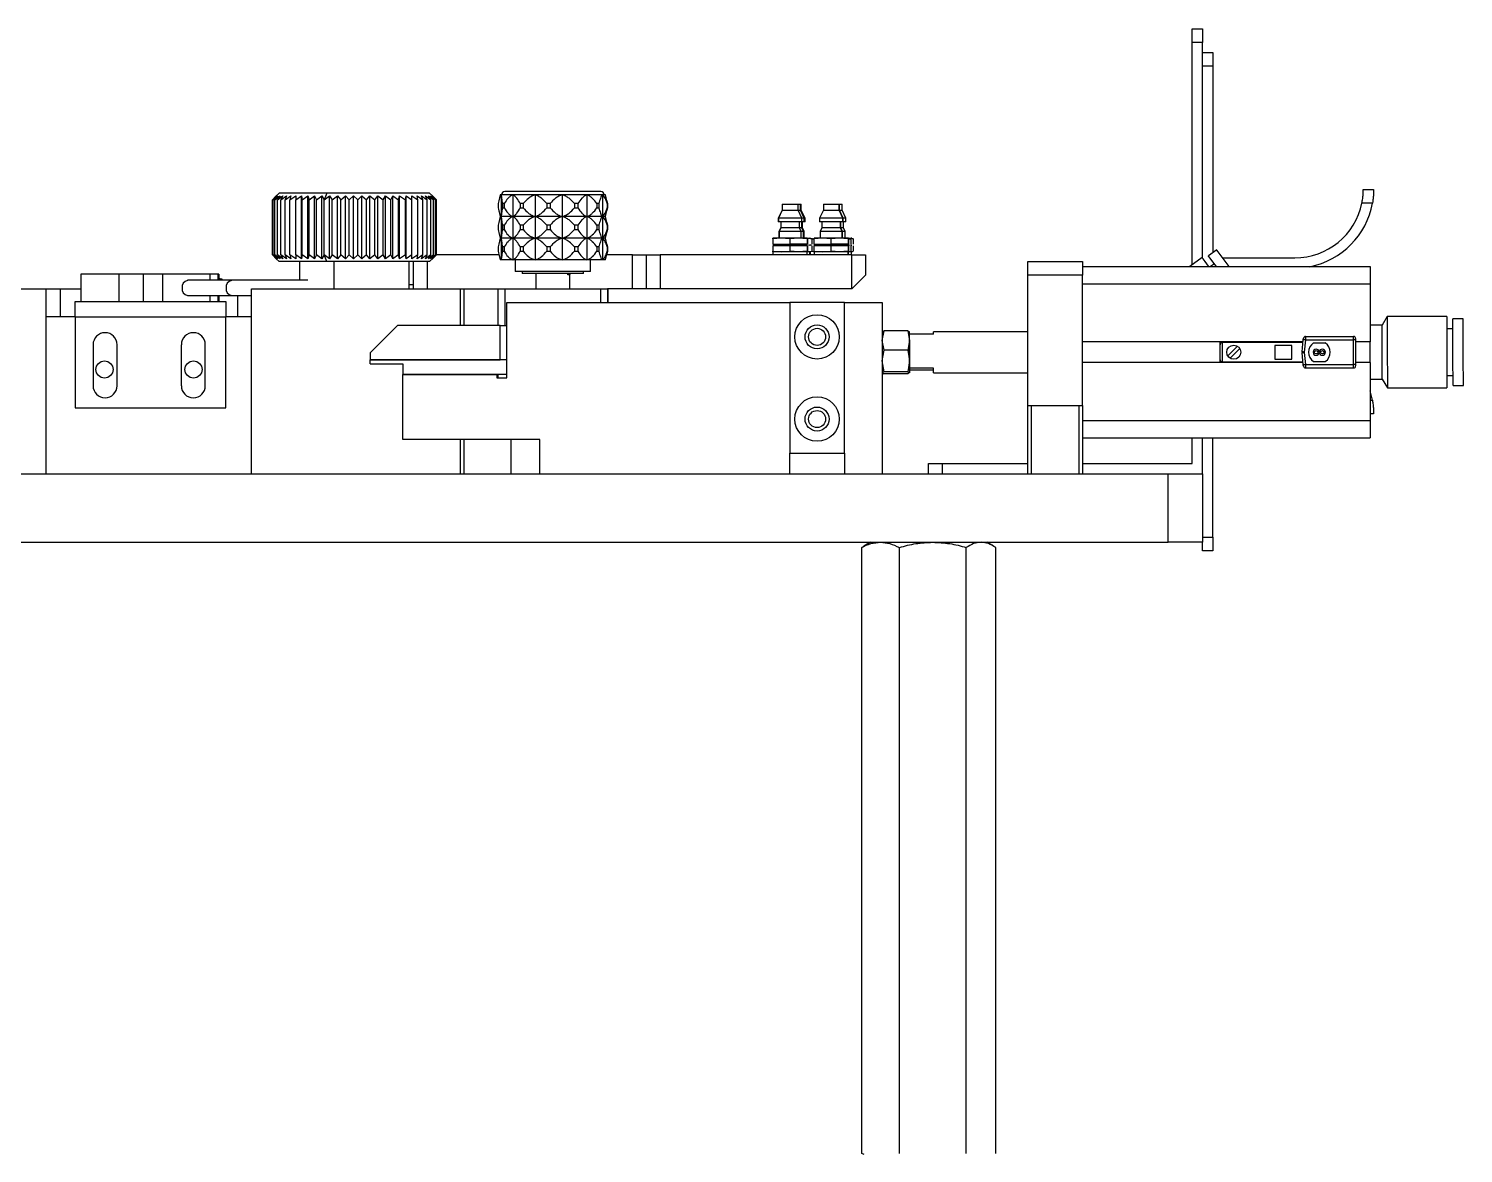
# Model space of a CAD drawing. Header units: millimetres. Extents: x 15 to 836, y 5 to 589.
# Drawn here: x 306.8 to 411.6, y 118.3 to 200.4 of the extents above; entities that cross this region are included whole.
import ezdxf

# ---------------------------------------------------------------- set-up
doc = ezdxf.new("R2010")
doc.units = ezdxf.units.MM

msp = doc.modelspace()

# ---------------------------------------------------------------- linework, layer by layer
at = {"color": 7, "linetype": 'Continuous', "lineweight": 25}
for p, q in [((391.81, 200.41), (392.56, 200.41)), ((391.81, 199.41), (391.81, 200.41)), ((392.56, 200.41), (392.56, 199.41)), ((391.81, 183.16), (391.81, 199.41)), ((392.56, 199.41), (391.81, 199.41)), ((392.56, 183.65), (392.56, 199.41)), ((392.56, 198.68), (393.31, 198.68)), ((393.31, 198.68), (393.31, 197.68)), ((393.31, 197.68), (392.56, 197.68)), ((393.31, 197.68), (393.31, 184.06)), ((404.31, 188.68), (405.06, 188.68)), ((324.62, 187.91), (324.94, 188.21)), ((324.86, 188.16), (324.62, 187.91)), ((324.62, 183.91), (324.62, 187.91)), ((324.68, 187.91), (325.03, 188.21)), ((324.94, 188.21), (324.68, 187.91)), ((324.68, 183.91), (324.68, 187.91)), ((324.8, 187.91), (325.18, 188.21)), ((325.03, 188.21), (324.8, 187.91)), ((324.8, 183.91), (324.8, 187.91)), ((325.11, 188.41), (324.86, 188.16)), ((324.99, 187.91), (325.38, 188.21)), ((325.18, 188.21), (324.99, 187.91)), ((324.99, 183.91), (324.99, 187.91)), ((328.59, 188.41), (325.11, 188.41)), ((325.24, 187.91), (325.65, 188.21)), ((325.38, 188.21), (325.24, 187.91)), ((325.24, 183.91), (325.24, 187.91)), ((325.55, 187.91), (325.97, 188.21)), ((325.65, 188.21), (325.55, 187.91)), ((325.55, 183.91), (325.55, 187.91)), ((325.91, 187.91), (326.34, 188.21)), ((325.97, 188.21), (325.91, 187.91)), ((325.91, 183.91), (325.91, 187.91)), ((326.33, 187.91), (326.76, 188.21)), ((326.34, 188.21), (326.33, 187.91)), ((326.33, 183.91), (326.33, 187.91)), ((326.76, 188.21), (326.79, 187.91)), ((326.76, 183.61), (326.76, 188.21)), ((326.79, 187.91), (327.22, 188.21)), ((326.79, 183.91), (326.79, 187.91)), ((327.22, 188.21), (327.3, 187.91)), ((327.22, 183.61), (327.22, 188.21)), ((327.3, 187.91), (327.71, 188.21)), ((327.3, 183.91), (327.3, 187.91)), ((327.71, 188.21), (327.84, 187.91)), ((327.71, 183.61), (327.71, 188.21)), ((327.84, 187.91), (328.24, 188.21)), ((327.84, 183.91), (327.84, 187.91)), ((328.24, 188.21), (328.41, 187.91)), ((328.24, 183.61), (328.24, 188.21)), ((328.59, 188.41), (328.41, 187.91)), ((328.41, 187.91), (328.8, 188.21)), ((328.41, 183.91), (328.41, 187.91)), ((336.11, 188.41), (328.59, 188.41)), ((328.8, 188.21), (329, 187.91)), ((328.8, 183.61), (328.8, 188.21)), ((329, 187.91), (329.37, 188.21)), ((329, 183.91), (329, 187.91)), ((329.37, 188.21), (329.62, 187.91)), ((329.37, 183.61), (329.37, 188.21)), ((329.62, 187.91), (329.96, 188.21)), ((329.62, 183.91), (329.62, 187.91)), ((329.96, 188.21), (330.24, 187.91)), ((329.96, 183.61), (329.96, 188.21)), ((330.24, 187.91), (330.56, 188.21)), ((330.24, 183.91), (330.24, 187.91)), ((330.56, 188.21), (330.87, 187.91)), ((330.56, 183.61), (330.56, 188.21)), ((330.87, 187.91), (331.15, 188.21)), ((330.87, 183.91), (330.87, 187.91)), ((331.15, 188.21), (331.49, 187.91)), ((331.15, 183.61), (331.15, 188.21)), ((331.49, 187.91), (331.74, 188.21)), ((331.49, 183.91), (331.49, 187.91)), ((331.74, 188.21), (332.11, 187.91)), ((331.74, 183.61), (331.74, 188.21)), ((332.11, 187.91), (332.32, 188.21)), ((332.11, 183.91), (332.11, 187.91)), ((332.32, 188.21), (332.71, 187.91)), ((332.32, 183.61), (332.32, 188.21)), ((332.71, 187.91), (332.88, 188.21)), ((332.71, 183.91), (332.71, 187.91)), ((332.88, 188.21), (333.28, 187.91)), ((332.88, 183.61), (332.88, 188.21)), ((333.28, 187.91), (333.41, 188.21)), ((333.28, 183.91), (333.28, 187.91)), ((333.41, 188.21), (333.83, 187.91)), ((333.41, 183.61), (333.41, 188.21)), ((333.83, 187.91), (333.92, 188.21)), ((333.83, 183.91), (333.83, 187.91)), ((333.92, 188.21), (334.34, 187.91)), ((333.92, 183.61), (333.92, 188.21)), ((334.34, 187.91), (334.39, 188.21)), ((334.34, 183.91), (334.34, 187.91)), ((334.39, 188.21), (334.81, 187.91)), ((334.39, 183.61), (334.39, 188.21)), ((334.81, 188.21), (335.24, 187.91)), ((334.81, 187.91), (334.81, 188.21)), ((334.81, 183.91), (334.81, 187.91)), ((335.19, 188.21), (335.61, 187.91)), ((335.24, 187.91), (335.19, 188.21)), ((335.24, 183.91), (335.24, 187.91)), ((335.52, 188.21), (335.93, 187.91)), ((335.61, 187.91), (335.52, 188.21)), ((335.61, 183.91), (335.61, 187.91)), ((335.8, 188.21), (336.19, 187.91)), ((335.93, 187.91), (335.8, 188.21)), ((335.93, 183.91), (335.93, 187.91)), ((336.02, 188.21), (336.39, 187.91)), ((336.19, 187.91), (336.02, 188.21)), ((336.31, 188.21), (336.11, 188.41)), ((336.18, 188.21), (336.53, 187.91)), ((336.39, 187.91), (336.18, 188.21)), ((336.19, 183.91), (336.19, 187.91)), ((336.28, 188.21), (336.6, 187.91)), ((336.53, 187.91), (336.28, 188.21)), ((336.31, 188.21), (336.61, 187.91)), ((336.6, 187.91), (336.31, 188.21)), ((336.39, 183.91), (336.39, 187.91)), ((336.53, 183.91), (336.53, 187.91)), ((336.6, 183.91), (336.6, 187.91)), ((336.61, 183.91), (336.61, 187.91)), ((341.12, 187.64), (341.12, 187.33)), ((341.27, 188.28), (341.16, 187.84)), ((341.33, 188.28), (341.27, 188.28)), ((342.18, 188.28), (341.33, 188.28)), ((341.33, 188.28), (341.33, 186.69)), ((341.55, 187.64), (341.44, 187.64)), ((341.44, 187.64), (341.44, 187.33)), ((341.55, 187.64), (341.55, 187.33)), ((342.44, 188.53), (341.61, 188.53)), ((343.82, 188.28), (342.18, 188.28)), ((342.18, 188.28), (342.18, 186.69)), ((348.61, 188.53), (342.44, 188.53)), ((342.94, 187.64), (342.73, 187.64)), ((342.73, 187.64), (342.73, 187.33)), ((342.94, 187.64), (342.94, 187.33)), ((345.8, 188.28), (343.82, 188.28)), ((343.82, 188.28), (343.82, 186.69)), ((344.91, 187.64), (344.66, 187.64)), ((344.66, 187.64), (344.66, 187.33)), ((344.91, 187.64), (344.91, 187.33)), ((345.8, 188.28), (345.8, 186.69)), ((347.59, 188.28), (345.8, 188.28)), ((346.93, 187.64), (346.7, 187.64)), ((346.7, 187.64), (346.7, 187.33)), ((346.93, 187.64), (346.93, 187.33)), ((347.59, 188.28), (347.59, 186.69)), ((348.73, 188.28), (347.59, 188.28)), ((348.33, 187.64), (348.33, 187.33)), ((348.47, 187.64), (348.33, 187.64)), ((348.47, 187.64), (348.47, 187.33)), ((348.73, 188.28), (348.73, 186.69)), ((348.95, 188.28), (348.73, 188.28)), ((349.06, 187.84), (348.95, 188.28)), ((349.06, 187.84), (349.11, 187.64)), ((349.09, 187.64), (349.09, 187.33)), ((349.11, 187.64), (349.09, 187.64)), ((349.11, 187.64), (349.11, 187.33)), ((361.86, 187.61), (361.86, 187.16)), ((361.86, 187.61), (361.87, 187.61)), ((361.87, 187.61), (361.87, 187.16)), ((361.87, 187.61), (361.94, 187.61)), ((361.94, 187.61), (363.02, 187.61)), ((363.02, 187.16), (363.02, 187.61)), ((363.02, 187.61), (363.2, 187.61)), ((363.2, 187.16), (363.2, 187.61)), ((363.2, 187.61), (363.25, 187.61)), ((363.25, 187.16), (363.25, 187.61)), ((364.87, 187.61), (364.87, 187.16)), ((364.87, 187.61), (364.94, 187.61)), ((364.94, 187.61), (366.02, 187.61)), ((366.02, 187.16), (366.02, 187.61)), ((366.02, 187.61), (366.04, 187.61)), ((366.04, 187.16), (366.04, 187.61)), ((366.04, 187.61), (366.24, 187.61)), ((366.24, 187.16), (366.24, 187.61)), ((404.98, 187.68), (404.21, 187.68)), ((341.16, 187.13), (341.27, 186.69)), ((341.27, 186.69), (341.16, 186.26)), ((341.33, 186.69), (341.27, 186.69)), ((342.18, 186.69), (341.33, 186.69)), ((341.33, 186.69), (341.33, 185.11)), ((341.44, 187.33), (341.55, 187.33)), ((343.82, 186.69), (342.18, 186.69)), ((342.18, 186.69), (342.18, 185.11)), ((342.73, 187.33), (342.94, 187.33)), ((345.8, 186.69), (343.82, 186.69)), ((343.82, 186.69), (343.82, 185.11)), ((344.66, 187.33), (344.91, 187.33)), ((345.8, 186.69), (345.8, 185.11)), ((347.59, 186.69), (345.8, 186.69)), ((346.7, 187.33), (346.93, 187.33)), ((347.59, 186.69), (347.59, 185.11)), ((348.73, 186.69), (347.59, 186.69)), ((348.33, 187.33), (348.47, 187.33)), ((348.73, 186.69), (348.73, 185.11)), ((348.95, 186.69), (348.73, 186.69)), ((348.95, 186.69), (349.06, 187.13)), ((349.06, 186.26), (348.95, 186.69)), ((349.11, 187.33), (349.06, 187.13)), ((349.09, 187.33), (349.11, 187.33)), ((361.86, 187.16), (361.58, 186.57)), ((361.58, 186.57), (361.58, 186.32)), ((361.59, 186.57), (361.58, 186.57)), ((361.87, 187.16), (361.59, 186.57)), ((361.59, 186.57), (361.59, 186.32)), ((363.29, 186.57), (361.59, 186.57)), ((361.86, 187.16), (361.87, 187.16)), ((361.87, 187.16), (361.94, 187.16)), ((361.94, 187.16), (363.02, 187.16)), ((363.29, 186.57), (363.02, 187.16)), ((363.02, 187.16), (363.2, 187.16)), ((363.48, 186.57), (363.2, 187.16)), ((363.2, 187.16), (363.25, 187.16)), ((363.53, 186.57), (363.25, 187.16)), ((363.29, 186.32), (363.29, 186.57)), ((363.48, 186.57), (363.29, 186.57)), ((363.48, 186.32), (363.48, 186.57)), ((363.53, 186.57), (363.48, 186.57)), ((363.53, 186.32), (363.53, 186.57)), ((364.87, 187.16), (364.59, 186.57)), ((364.59, 186.57), (364.59, 186.32)), ((366.29, 186.57), (364.59, 186.57)), ((364.87, 187.16), (364.94, 187.16)), ((364.94, 187.16), (366.02, 187.16)), ((366.29, 186.57), (366.02, 187.16)), ((366.02, 187.16), (366.04, 187.16)), ((366.31, 186.57), (366.04, 187.16)), ((366.04, 187.16), (366.24, 187.16)), ((366.52, 186.57), (366.24, 187.16)), ((366.29, 186.32), (366.29, 186.57)), ((366.31, 186.57), (366.29, 186.57)), ((366.31, 186.32), (366.31, 186.57)), ((366.52, 186.57), (366.31, 186.57)), ((366.52, 186.32), (366.52, 186.57)), ((341.12, 186.06), (341.12, 185.74)), ((341.16, 185.54), (341.27, 185.11)), ((341.55, 186.06), (341.44, 186.06)), ((341.44, 186.06), (341.44, 185.74)), ((341.44, 185.74), (341.55, 185.74)), ((341.55, 186.06), (341.55, 185.74)), ((342.94, 186.06), (342.73, 186.06)), ((342.73, 186.06), (342.73, 185.74)), ((342.73, 185.74), (342.94, 185.74)), ((342.94, 186.06), (342.94, 185.74)), ((344.91, 186.06), (344.66, 186.06)), ((344.66, 186.06), (344.66, 185.74)), ((344.66, 185.74), (344.91, 185.74)), ((344.91, 186.06), (344.91, 185.74)), ((346.93, 186.06), (346.7, 186.06)), ((346.7, 186.06), (346.7, 185.74)), ((346.7, 185.74), (346.93, 185.74)), ((346.93, 186.06), (346.93, 185.74)), ((348.47, 186.06), (348.33, 186.06)), ((348.33, 186.06), (348.33, 185.74)), ((348.33, 185.74), (348.47, 185.74)), ((348.47, 186.06), (348.47, 185.74)), ((348.95, 185.11), (349.06, 185.54)), ((349.06, 186.26), (349.11, 186.06)), ((349.11, 185.74), (349.06, 185.55)), ((349.09, 186.06), (349.09, 185.74)), ((349.11, 186.06), (349.09, 186.06)), ((349.09, 185.74), (349.11, 185.74)), ((349.11, 186.06), (349.11, 185.74)), ((361.59, 186.32), (361.58, 186.32)), ((363.29, 186.32), (361.59, 186.32)), ((361.76, 185.87), (361.63, 185.61)), ((361.63, 185.61), (361.63, 185.11)), ((361.64, 185.61), (361.63, 185.61)), ((361.77, 185.87), (361.64, 185.61)), ((361.64, 185.61), (361.64, 185.11)), ((363.24, 185.61), (361.64, 185.61)), ((361.76, 186.32), (361.76, 185.87)), ((361.77, 185.87), (361.76, 185.87)), ((361.77, 186.32), (361.77, 185.87)), ((363.12, 185.87), (361.77, 185.87)), ((363.12, 185.87), (363.12, 186.32)), ((363.24, 185.61), (363.12, 185.87)), ((363.3, 185.87), (363.12, 185.87)), ((363.24, 185.11), (363.24, 185.61)), ((363.43, 185.61), (363.24, 185.61)), ((363.3, 185.87), (363.3, 186.32)), ((363.48, 186.32), (363.3, 186.32)), ((363.43, 185.61), (363.3, 185.87)), ((363.35, 185.87), (363.3, 185.87)), ((363.35, 185.87), (363.35, 186.32)), ((363.48, 185.61), (363.35, 185.87)), ((363.43, 185.11), (363.43, 185.61)), ((363.48, 185.61), (363.43, 185.61)), ((363.53, 186.32), (363.48, 186.32)), ((363.48, 185.11), (363.48, 185.61)), ((366.29, 186.32), (364.59, 186.32)), ((364.77, 185.87), (364.64, 185.61)), ((364.64, 185.61), (364.64, 185.11)), ((366.24, 185.61), (364.64, 185.61)), ((364.77, 186.32), (364.77, 185.87)), ((366.12, 185.87), (364.77, 185.87)), ((366.12, 185.87), (366.12, 186.32)), ((366.24, 185.61), (366.12, 185.87)), ((366.14, 185.87), (366.12, 185.87)), ((366.14, 185.87), (366.14, 186.32)), ((366.26, 185.61), (366.14, 185.87)), ((366.34, 185.87), (366.14, 185.87)), ((366.24, 185.11), (366.24, 185.61)), ((366.26, 185.61), (366.24, 185.61)), ((366.26, 185.11), (366.26, 185.61)), ((366.47, 185.61), (366.26, 185.61)), ((366.31, 186.32), (366.29, 186.32)), ((366.52, 186.32), (366.31, 186.32)), ((366.34, 185.87), (366.34, 186.32)), ((366.47, 185.61), (366.34, 185.87)), ((366.47, 185.11), (366.47, 185.61)), ((341.12, 184.48), (341.12, 184.16)), ((341.27, 185.11), (341.16, 184.68)), ((341.33, 185.11), (341.27, 185.11)), ((342.18, 185.11), (341.33, 185.11)), ((341.33, 185.11), (341.33, 183.53)), ((341.55, 184.48), (341.44, 184.48)), ((341.44, 184.48), (341.44, 184.16)), ((341.55, 184.48), (341.55, 184.16)), ((343.82, 185.11), (342.18, 185.11)), ((342.18, 185.11), (342.18, 183.53)), ((342.94, 184.48), (342.73, 184.48)), ((342.73, 184.48), (342.73, 184.16)), ((342.94, 184.48), (342.94, 184.16)), ((345.8, 185.11), (343.82, 185.11)), ((343.82, 185.11), (343.82, 183.53)), ((344.91, 184.48), (344.66, 184.48)), ((344.66, 184.48), (344.66, 184.16)), ((344.91, 184.48), (344.91, 184.16)), ((345.8, 185.11), (345.8, 183.53)), ((347.59, 185.11), (345.8, 185.11)), ((346.93, 184.48), (346.7, 184.48)), ((346.7, 184.48), (346.7, 184.16)), ((346.93, 184.48), (346.93, 184.16)), ((347.59, 185.11), (347.59, 183.53)), ((348.73, 185.11), (347.59, 185.11)), ((348.47, 184.48), (348.33, 184.48)), ((348.33, 184.48), (348.33, 184.16)), ((348.47, 184.48), (348.47, 184.16)), ((348.73, 185.11), (348.73, 183.53)), ((348.95, 185.11), (348.73, 185.11)), ((349.06, 184.68), (348.95, 185.11)), ((349.06, 184.68), (349.11, 184.48)), ((349.09, 184.48), (349.09, 184.16)), ((349.11, 184.48), (349.09, 184.48)), ((349.11, 184.48), (349.11, 184.16)), ((361.17, 185.06), (361.17, 184.67)), ((361.17, 184.63), (361.24, 184.61)), ((361.17, 184.56), (361.17, 184.17)), ((361.8, 185.11), (361.18, 185.06)), ((361.18, 185.06), (361.19, 185.11)), ((361.18, 185.06), (361.18, 184.67)), ((361.19, 184.67), (361.18, 184.67)), ((361.18, 184.67), (362.42, 184.67)), ((361.18, 184.63), (361.25, 184.61)), ((361.25, 184.61), (361.18, 184.6)), ((362.42, 184.56), (361.18, 184.56)), ((361.18, 184.56), (361.18, 184.17)), ((361.18, 184.56), (361.19, 184.56)), ((361.8, 185.11), (361.19, 185.11)), ((363.64, 184.61), (361.25, 184.61)), ((362.42, 185.06), (361.8, 185.11)), ((363.05, 185.11), (361.8, 185.11)), ((363.05, 185.11), (362.42, 185.06)), ((362.42, 185.06), (362.42, 184.67)), ((363.68, 184.67), (362.42, 184.67)), ((362.42, 184.56), (362.42, 184.17)), ((363.68, 184.56), (362.42, 184.56)), ((363.68, 185.06), (363.05, 185.11)), ((363.69, 185.11), (363.05, 185.11)), ((363.64, 184.61), (363.7, 184.63)), ((363.7, 184.6), (363.64, 184.61)), ((363.69, 185.11), (363.68, 185.06)), ((363.68, 185.06), (363.68, 184.67)), ((363.68, 184.67), (363.71, 184.67)), ((363.69, 184.56), (363.68, 184.56)), ((363.68, 184.56), (363.68, 184.17)), ((363.71, 185.06), (363.69, 185.11)), ((363.69, 185.11), (363.88, 185.11)), ((364.04, 185.06), (363.71, 185.1)), ((363.71, 185.06), (363.71, 184.67)), ((363.71, 184.56), (363.71, 184.17)), ((363.81, 185.11), (364.04, 185.06)), ((363.82, 184.61), (363.81, 184.61)), ((363.82, 184.61), (363.96, 184.65)), ((363.95, 184.58), (363.82, 184.61)), ((363.95, 185.09), (363.87, 185.12)), ((363.87, 184.61), (363.97, 184.64)), ((364, 184.58), (363.87, 184.61)), ((364.07, 185.07), (364.03, 185.08)), ((364.04, 185.06), (364.14, 185.08)), ((364.04, 185.06), (364.04, 184.67)), ((364.04, 185.06), (364.04, 184.67)), ((364.04, 184.56), (364.04, 184.17)), ((364.04, 184.56), (364.04, 184.17)), ((364.8, 185.11), (364.18, 185.06)), ((364.18, 185.06), (364.19, 185.11)), ((364.18, 185.06), (364.18, 184.67)), ((364.19, 184.67), (364.18, 184.67)), ((364.18, 184.67), (365.42, 184.67)), ((364.18, 184.63), (364.25, 184.61)), ((364.25, 184.61), (364.18, 184.6)), ((365.42, 184.56), (364.18, 184.56)), ((364.18, 184.56), (364.18, 184.17)), ((364.18, 184.56), (364.19, 184.56)), ((364.8, 185.11), (364.19, 185.11)), ((366.64, 184.61), (364.25, 184.61)), ((365.42, 185.06), (364.8, 185.11)), ((366.05, 185.11), (364.8, 185.11)), ((366.05, 185.11), (365.42, 185.06)), ((365.42, 185.06), (365.42, 184.67)), ((366.68, 184.67), (365.42, 184.67)), ((365.42, 184.56), (365.42, 184.17)), ((366.68, 184.56), (365.42, 184.56)), ((366.68, 185.06), (366.05, 185.11)), ((366.69, 185.11), (366.05, 185.11)), ((366.64, 184.61), (366.7, 184.63)), ((366.7, 184.6), (366.64, 184.61)), ((366.65, 184.61), (366.79, 184.65)), ((366.78, 184.58), (366.65, 184.61)), ((366.69, 185.11), (366.68, 185.06)), ((366.68, 185.06), (366.68, 184.67)), ((366.68, 184.67), (366.71, 184.67)), ((366.69, 184.56), (366.68, 184.56)), ((366.68, 184.56), (366.68, 184.17)), ((366.71, 185.06), (366.69, 185.11)), ((366.78, 185.09), (366.7, 185.12)), ((366.71, 185.11), (366.92, 185.11)), ((366.71, 185.06), (366.71, 184.67)), ((366.71, 184.56), (366.71, 184.17)), ((366.88, 185.06), (366.72, 185.08)), ((367.05, 185.06), (366.75, 185.09)), ((366.78, 185.08), (366.88, 185.06)), ((366.86, 184.61), (366.96, 184.64)), ((366.95, 184.59), (366.86, 184.61)), ((366.88, 185.06), (366.88, 184.67)), ((366.88, 184.56), (366.88, 184.17)), ((366.89, 185.11), (367.05, 185.06)), ((366.95, 185.11), (366.91, 185.12)), ((367.05, 185.06), (367.05, 184.67)), ((367.05, 184.56), (367.05, 184.17)), ((324.62, 183.91), (324.91, 183.61)), ((324.94, 183.61), (324.62, 183.91)), ((324.68, 183.91), (324.94, 183.61)), ((325.03, 183.61), (324.68, 183.91)), ((324.8, 183.91), (325.03, 183.61)), ((325.18, 183.61), (324.8, 183.91)), ((324.91, 183.62), (325.11, 183.41)), ((324.99, 183.91), (325.18, 183.61)), ((325.38, 183.61), (324.99, 183.91)), ((328.59, 183.41), (325.11, 183.41)), ((325.24, 183.91), (325.38, 183.61)), ((325.65, 183.61), (325.24, 183.91)), ((325.55, 183.91), (325.65, 183.61)), ((325.97, 183.61), (325.55, 183.91)), ((325.91, 183.91), (325.97, 183.61)), ((326.34, 183.61), (325.91, 183.91)), ((326.33, 183.91), (326.34, 183.61)), ((326.76, 183.61), (326.33, 183.91)), ((326.61, 183.41), (326.61, 182.04)), ((326.79, 183.91), (326.76, 183.61)), ((327.22, 183.61), (326.79, 183.91)), ((327.3, 183.91), (327.22, 183.61)), ((327.71, 183.61), (327.3, 183.91)), ((327.84, 183.91), (327.71, 183.61)), ((328.24, 183.61), (327.84, 183.91)), ((328.41, 183.91), (328.24, 183.61)), ((328.59, 183.41), (328.41, 183.91)), ((328.8, 183.61), (328.41, 183.91)), ((336.11, 183.41), (328.59, 183.41)), ((329, 183.91), (328.8, 183.61)), ((329.37, 183.61), (329, 183.91)), ((329.14, 181.41), (329.14, 183.41)), ((329.62, 183.91), (329.37, 183.61)), ((329.96, 183.61), (329.62, 183.91)), ((330.24, 183.91), (329.96, 183.61)), ((330.56, 183.61), (330.24, 183.91)), ((330.87, 183.91), (330.56, 183.61)), ((331.15, 183.61), (330.87, 183.91)), ((331.49, 183.91), (331.15, 183.61)), ((331.74, 183.61), (331.49, 183.91)), ((332.11, 183.91), (331.74, 183.61)), ((332.32, 183.61), (332.11, 183.91)), ((332.71, 183.91), (332.32, 183.61)), ((332.88, 183.61), (332.71, 183.91)), ((333.28, 183.91), (332.88, 183.61)), ((333.41, 183.61), (333.28, 183.91)), ((333.83, 183.91), (333.41, 183.61)), ((333.92, 183.61), (333.83, 183.91)), ((334.34, 183.91), (333.92, 183.61)), ((334.39, 183.61), (334.34, 183.91)), ((334.81, 183.91), (334.39, 183.61)), ((334.61, 181.41), (334.61, 183.41)), ((334.81, 183.61), (334.81, 183.91)), ((335.24, 183.91), (334.81, 183.61)), ((334.94, 181.41), (334.94, 183.41)), ((335.19, 183.61), (335.24, 183.91)), ((335.61, 183.91), (335.19, 183.61)), ((335.52, 183.61), (335.61, 183.91)), ((335.93, 183.91), (335.52, 183.61)), ((335.8, 183.61), (335.93, 183.91)), ((336.19, 183.91), (335.8, 183.61)), ((335.94, 183.41), (335.94, 181.41)), ((336.02, 183.61), (336.19, 183.91)), ((336.39, 183.91), (336.02, 183.61)), ((336.11, 183.41), (336.37, 183.67)), ((336.18, 183.61), (336.39, 183.91)), ((336.53, 183.91), (336.18, 183.61)), ((336.28, 183.61), (336.53, 183.91)), ((336.6, 183.91), (336.28, 183.61)), ((336.31, 183.61), (336.6, 183.91)), ((336.61, 183.91), (336.31, 183.61)), ((341.18, 183.91), (336.61, 183.91)), ((341.16, 183.96), (341.27, 183.53)), ((341.33, 183.53), (341.27, 183.53)), ((342.18, 183.53), (341.33, 183.53)), ((341.44, 184.16), (341.55, 184.16)), ((343.82, 183.53), (342.18, 183.53)), ((342.36, 183.53), (342.36, 182.68)), ((342.73, 184.16), (342.94, 184.16)), ((345.8, 183.53), (343.82, 183.53)), ((344.66, 184.16), (344.91, 184.16)), ((347.59, 183.53), (345.8, 183.53)), ((346.7, 184.16), (346.93, 184.16)), ((348.73, 183.53), (347.59, 183.53)), ((347.86, 182.68), (347.86, 183.53)), ((348.33, 184.16), (348.47, 184.16)), ((348.95, 183.53), (348.73, 183.53)), ((348.95, 183.53), (349.06, 183.96)), ((350.94, 183.91), (349.05, 183.91)), ((349.11, 184.16), (349.06, 183.96)), ((349.09, 184.16), (349.11, 184.16)), ((350.94, 181.41), (350.94, 183.91)), ((350.94, 183.91), (351.94, 183.91)), ((351.94, 181.41), (351.94, 183.91)), ((351.94, 183.91), (352.94, 183.91)), ((352.94, 183.91), (352.94, 181.41)), ((366.94, 183.91), (352.94, 183.91)), ((361.18, 184.17), (361.8, 184.11)), ((361.19, 184.11), (361.18, 184.17)), ((361.18, 184.11), (361.18, 183.91)), ((361.19, 184.11), (361.19, 183.91)), ((361.8, 184.11), (361.19, 184.11)), ((361.8, 184.11), (362.42, 184.17)), ((363.05, 184.11), (361.8, 184.11)), ((363.05, 184.11), (362.42, 184.17)), ((363.68, 184.17), (363.05, 184.11)), ((363.69, 184.11), (363.05, 184.11)), ((363.67, 184.13), (364.04, 184.17)), ((363.68, 184.17), (363.69, 184.11)), ((363.69, 184.11), (363.71, 184.17)), ((363.69, 183.91), (363.69, 184.11)), ((363.88, 184.11), (363.7, 184.11)), ((363.88, 183.91), (363.88, 184.11)), ((363.93, 183.91), (363.93, 184.11)), ((363.95, 184.15), (364.04, 184.17)), ((364.04, 184.17), (364.14, 184.15)), ((364.18, 184.17), (364.8, 184.11)), ((364.19, 184.11), (364.18, 184.17)), ((364.19, 184.11), (364.19, 183.91)), ((364.8, 184.11), (364.19, 184.11)), ((364.8, 184.11), (365.42, 184.17)), ((366.05, 184.11), (364.8, 184.11)), ((366.05, 184.11), (365.42, 184.17)), ((366.68, 184.17), (366.05, 184.11)), ((366.69, 184.11), (366.05, 184.11)), ((366.68, 184.17), (366.69, 184.11)), ((366.69, 184.11), (366.71, 184.17)), ((366.69, 183.91), (366.69, 184.11)), ((366.71, 184.11), (366.69, 184.11)), ((366.71, 183.91), (366.71, 184.11)), ((366.72, 184.15), (366.88, 184.17)), ((366.72, 184.13), (367.05, 184.17)), ((366.78, 184.15), (366.88, 184.17)), ((366.92, 183.91), (366.92, 184.11)), ((366.94, 181.41), (366.94, 183.91)), ((366.94, 183.91), (367.94, 183.91)), ((366.95, 184.13), (367.05, 184.17)), ((367.94, 183.91), (367.94, 182.41)), ((379.81, 183.41), (383.81, 183.41)), ((379.81, 182.41), (379.81, 183.41)), ((383.81, 183.41), (383.81, 182.41)), ((392.53, 183.7), (391.64, 183.04)), ((393.6, 184.27), (393, 183.82)), ((394.03, 183.68), (399.31, 183.68)), ((310.62, 182.49), (310.62, 180.49)), ((313.44, 182.49), (310.62, 182.49)), ((313.44, 180.49), (313.44, 182.49)), ((315.18, 182.49), (313.44, 182.49)), ((315.18, 182.49), (315.18, 180.49)), ((316.61, 182.49), (315.18, 182.49)), ((316.61, 180.49), (316.61, 182.49)), ((320.05, 182.49), (316.61, 182.49)), ((320.67, 182.49), (320.05, 182.49)), ((320.72, 182.49), (320.67, 182.49)), ((320.72, 182.04), (320.72, 182.49)), ((320.72, 182.49), (320.72, 182.49)), ((343.01, 182.68), (342.36, 182.68)), ((342.86, 182.68), (342.86, 182.53)), ((343.4, 182.53), (342.86, 182.53)), ((347.86, 182.68), (343.01, 182.68)), ((347.36, 182.53), (343.4, 182.53)), ((343.86, 182.53), (343.86, 181.41)), ((346.21, 182.43), (346.21, 182.53)), ((346.36, 181.41), (346.36, 182.53)), ((347.36, 182.53), (347.36, 182.68)), ((366.94, 181.41), (367.94, 182.41)), ((383.81, 182.41), (379.81, 182.41)), ((379.81, 172.91), (379.81, 182.41)), ((383.81, 183.04), (404.81, 183.04)), ((383.81, 172.91), (383.81, 182.41)), ((393.43, 183.24), (393.16, 183.04)), ((404.81, 183.04), (404.81, 181.78)), ((252.85, 181.41), (308.11, 181.41)), ((308.11, 167.91), (308.11, 181.41)), ((308.11, 181.41), (309.11, 181.41)), ((309.11, 181.41), (309.11, 179.41)), ((309.11, 181.41), (310.62, 181.41)), ((321.64, 182.04), (318.42, 182.04)), ((320.82, 182.16), (320.72, 182.16)), ((320.82, 182.16), (320.93, 182.16)), ((320.93, 182.04), (320.93, 182.16)), ((320.93, 182.16), (320.93, 182.16)), ((327.21, 182.04), (321.64, 182.04)), ((323.11, 167.91), (323.11, 181.41)), ((323.11, 181.41), (338.36, 181.41)), ((334.94, 181.71), (334.61, 181.71)), ((338.36, 178.74), (338.36, 181.41)), ((338.36, 181.41), (338.61, 181.41)), ((338.61, 181.41), (338.61, 178.74)), ((338.61, 181.41), (341.11, 181.41)), ((341.11, 178.74), (341.11, 181.41)), ((341.11, 181.41), (341.61, 181.41)), ((341.61, 181.41), (341.61, 178.74)), ((341.61, 181.41), (348.61, 181.41)), ((348.61, 180.41), (348.61, 181.41)), ((348.61, 181.41), (349.11, 181.41)), ((349.14, 181.41), (349.11, 181.41)), ((349.11, 181.41), (349.11, 180.41)), ((350.94, 181.41), (349.14, 181.41)), ((349.14, 180.91), (349.14, 181.41)), ((351.94, 181.41), (350.94, 181.41)), ((352.94, 181.41), (351.94, 181.41)), ((366.94, 181.41), (352.94, 181.41)), ((383.81, 181.78), (404.81, 181.78)), ((404.81, 181.78), (404.81, 177.54)), ((310.22, 180.49), (321.22, 180.49)), ((310.22, 179.37), (310.22, 180.49)), ((318.42, 180.94), (321.64, 180.94)), ((320.72, 180.49), (320.72, 180.94)), ((321.22, 180.49), (321.22, 179.37)), ((321.64, 180.94), (323.11, 180.94)), ((341.76, 174.91), (341.76, 180.41)), ((341.76, 180.41), (362.41, 180.41)), ((349.11, 180.91), (349.14, 180.91)), ((349.14, 180.41), (349.14, 180.91)), ((366.41, 180.41), (362.41, 180.41)), ((362.41, 180.41), (362.41, 169.41)), ((366.41, 169.41), (366.41, 180.41)), ((366.41, 180.41), (369.16, 180.41)), ((369.16, 180.41), (369.16, 167.91)), ((308.11, 179.41), (310.22, 179.41)), ((310.22, 179.37), (321.22, 179.37)), ((310.22, 179.37), (310.22, 172.74)), ((321.22, 179.41), (323.11, 179.41)), ((321.22, 172.74), (321.22, 179.37)), ((406.06, 179.39), (405.7, 178.77)), ((410.41, 179.4), (406.06, 179.39)), ((411.61, 179.22), (410.86, 179.22)), ((333.76, 178.74), (331.76, 176.74)), ((341.26, 178.74), (333.76, 178.74)), ((341.26, 176.24), (341.26, 178.74)), ((341.26, 178.74), (341.76, 178.74)), ((369.16, 177.65), (369.3, 178.36)), ((369.3, 178.36), (369.18, 178.3)), ((371.03, 178.36), (369.3, 178.36)), ((371.03, 178.36), (371.16, 177.65)), ((371.03, 178.36), (371.16, 178.28)), ((371.17, 178.29), (371.16, 178.3)), ((371.16, 177.65), (371.16, 178.29)), ((379.81, 178.29), (372.91, 178.29)), ((372.91, 178.11), (372.91, 178.29)), ((405.7, 178.77), (404.81, 178.77)), ((410.86, 178.5), (410.41, 178.5)), ((311.53, 177.34), (311.53, 174.34)), ((313.28, 174.34), (313.28, 177.34)), ((317.97, 177.34), (317.97, 174.34)), ((319.72, 174.34), (319.72, 177.34)), ((369.3, 176.95), (369.16, 177.65)), ((371.16, 177.65), (371.03, 176.95)), ((371.16, 175.62), (371.16, 178.11)), ((372.91, 178.11), (371.16, 178.11)), ((371.16, 177.65), (371.16, 176.16)), ((399.91, 177.54), (383.81, 177.54)), ((393.85, 177.34), (393.85, 177.54)), ((393.85, 176.24), (393.85, 177.34)), ((394, 177.49), (394, 176.09)), ((399.91, 177.49), (394, 177.49)), ((395.11, 177.23), (394.41, 176.53)), ((397.85, 177.29), (397.85, 176.29)), ((399.1, 177.29), (397.85, 177.29)), ((399.1, 176.29), (399.1, 177.29)), ((399.85, 176.81), (399.93, 177.7)), ((400.08, 177.69), (400, 176.8)), ((400.08, 177.69), (403.6, 177.69)), ((400.09, 177.94), (403.6, 177.94)), ((401.53, 177.46), (400.67, 177.46)), ((403.6, 177.69), (403.6, 177.94)), ((403.6, 175.89), (403.6, 177.69)), ((403.75, 177.69), (403.6, 177.69)), ((403.75, 177.79), (403.75, 177.69)), ((403.75, 177.69), (403.75, 175.89)), ((404.81, 177.54), (403.75, 177.54)), ((404.81, 176.04), (404.81, 177.54)), ((331.76, 176.74), (331.76, 176.24)), ((341.76, 176.24), (331.76, 176.24)), ((331.76, 175.94), (331.76, 176.24)), ((331.76, 176.24), (341.26, 176.24)), ((341.76, 175.16), (341.76, 176.24)), ((369.16, 176.16), (369.3, 176.95)), ((369.3, 175.37), (369.16, 176.16)), ((371.03, 176.95), (369.3, 176.95)), ((371.03, 176.95), (371.16, 176.16)), ((371.16, 176.16), (371.03, 175.37)), ((371.16, 176.16), (371.16, 175.3)), ((393.85, 176.04), (393.85, 176.24)), ((394, 176.09), (399.91, 176.09)), ((394.59, 176.35), (395.29, 177.05)), ((397.85, 176.29), (399.1, 176.29)), ((399.93, 175.88), (399.85, 176.77)), ((400, 176.78), (400.08, 175.89)), ((400.67, 176.11), (401.53, 176.11)), ((401.1, 176.8), (401.1, 176.8)), ((401.1, 176.78), (401.1, 176.78)), ((331.76, 175.94), (334.16, 175.94)), ((334.16, 175.94), (334.16, 175.16)), ((341.76, 175.16), (334.16, 175.16)), ((334.16, 170.41), (334.16, 175.16)), ((334.16, 175.16), (341.01, 175.16)), ((341.01, 175.16), (341.01, 174.91)), ((341.11, 174.91), (341.11, 175.16)), ((369.3, 175.37), (369.16, 175.3)), ((369.16, 175.29), (369.17, 175.28)), ((369.18, 175.28), (369.3, 175.22)), ((371.03, 175.37), (369.3, 175.37)), ((371.03, 175.22), (369.3, 175.22)), ((371.03, 175.37), (371.16, 175.3)), ((371.16, 175.3), (371.03, 175.22)), ((372.91, 175.62), (371.16, 175.62)), ((372.91, 175.47), (371.16, 175.47)), ((371.16, 175.3), (371.16, 175.29)), ((372.91, 175.29), (372.91, 175.62)), ((372.91, 175.29), (379.81, 175.29)), ((399.91, 176.04), (383.81, 176.04)), ((400.08, 175.89), (403.6, 175.89)), ((400.09, 175.64), (403.6, 175.64)), ((403.75, 175.89), (403.6, 175.89)), ((403.6, 175.64), (403.6, 175.89)), ((404.81, 176.04), (403.75, 176.04)), ((403.75, 175.89), (403.75, 175.79)), ((404.81, 176.04), (404.81, 171.8)), ((410.42, 175.1), (410.87, 175.1)), ((341.01, 174.91), (341.76, 174.91)), ((404.81, 174.82), (405.7, 174.82)), ((405.7, 174.82), (406.07, 174.19)), ((406.07, 174.19), (410.42, 174.2)), ((410.87, 174.37), (411.62, 174.37)), ((379.81, 167.91), (379.81, 172.91)), ((379.81, 172.91), (380.06, 172.91)), ((380.06, 172.91), (380.06, 167.91)), ((380.06, 172.91), (383.56, 172.91)), ((383.56, 167.91), (383.56, 172.91)), ((383.56, 172.91), (383.81, 172.91)), ((383.81, 172.91), (383.81, 167.91)), ((404.98, 173.28), (404.81, 173.96)), ((310.22, 172.74), (321.22, 172.74)), ((405.06, 172.28), (404.81, 172.28)), ((383.81, 171.8), (404.81, 171.8)), ((404.81, 171.8), (404.81, 170.54)), ((344.16, 170.41), (334.16, 170.41)), ((338.36, 167.91), (338.36, 170.41)), ((338.61, 170.41), (338.61, 167.91)), ((342.06, 167.91), (342.06, 170.41)), ((344.16, 167.91), (344.16, 170.41)), ((383.81, 170.54), (404.81, 170.54)), ((391.81, 168.66), (391.81, 170.54)), ((392.56, 167.91), (392.56, 170.54)), ((393.31, 163.28), (393.31, 170.54)), ((362.41, 169.41), (366.41, 169.41)), ((362.41, 167.91), (362.41, 169.41)), ((366.41, 169.41), (366.41, 167.91)), ((207.56, 167.91), (390.06, 167.91)), ((372.56, 167.91), (372.56, 168.66)), ((372.56, 168.66), (373.56, 168.66)), ((373.56, 168.66), (373.56, 167.91)), ((373.56, 168.66), (379.81, 168.66)), ((383.81, 168.66), (391.81, 168.66)), ((390.06, 162.91), (390.06, 167.91)), ((390.06, 167.91), (392.56, 167.91)), ((392.56, 167.91), (392.56, 162.91)), ((207.56, 162.91), (390.06, 162.91)), ((367.84, 162.62), (367.67, 162.53)), ((367.67, 118.29), (367.67, 162.53)), ((368.31, 162.91), (367.83, 162.64)), ((370.42, 118.29), (370.42, 162.53)), ((375.31, 118.29), (375.31, 162.53)), ((377.29, 162.64), (376.81, 162.91)), ((377.46, 118.29), (377.46, 162.53)), ((392.56, 162.91), (390.06, 162.91)), ((392.56, 163.28), (393.31, 163.28)), ((392.56, 162.28), (392.56, 162.91)), ((393.31, 163.28), (393.31, 162.28)), ((393.31, 162.28), (392.56, 162.28)), ((367.85, 118.2), (367.67, 118.29))]:
    msp.add_line(p, q, dxfattribs=at)
at = {"color": 8, "linetype": 'Continuous', "lineweight": 25}
for p, q in [((320.05, 182.49), (320.05, 182.04)), ((320.67, 182.04), (320.67, 182.49)), ((320.72, 182.49), (320.72, 182.04)), ((320.82, 182.04), (320.82, 182.16)), ((320.93, 182.16), (320.93, 182.04)), ((320.05, 180.94), (320.05, 180.49)), ((320.67, 180.49), (320.67, 180.94)), ((320.72, 180.94), (320.72, 180.49)), ((322.11, 179.41), (322.11, 180.94)), ((394, 177.54), (394, 177.49)), ((394, 176.09), (394, 176.04)), ((404.81, 173.28), (404.98, 173.28))]:
    msp.add_line(p, q, dxfattribs=at)
at = {"color": 7, "linetype": 'Continuous', "lineweight": 25, "flags": 128}
for points in [[(392.53, 183.7), (392.58, 183.62), (392.74, 183.42), (392.98, 183.08), (393.02, 183.04)], [(393.58, 183.04), (393.32, 183.39), (393.12, 183.66), (393.01, 183.8), (393, 183.82)], [(394.51, 183.04), (394.21, 183.44), (393.92, 183.83), (393.72, 184.11), (393.61, 184.25), (393.6, 184.27)], [(406.06, 179.39), (406.06, 179.3), (406.06, 179.04), (406.06, 178.63), (406.06, 178.09), (406.06, 177.47), (406.06, 176.79), (406.06, 176.12), (406.07, 175.49), (406.07, 174.95), (406.07, 174.54), (406.07, 174.28), (406.07, 174.19)], [(410.41, 179.4), (410.41, 179.31), (410.41, 179.05), (410.41, 178.64), (410.41, 178.1), (410.41, 177.47), (410.41, 176.8), (410.41, 176.12), (410.42, 175.5), (410.42, 174.96), (410.42, 174.55), (410.42, 174.29), (410.42, 174.2)], [(410.87, 174.37), (410.87, 174.46), (410.87, 174.73), (410.87, 175.14), (410.86, 175.68), (410.86, 176.3), (410.86, 176.96), (410.86, 177.61), (410.86, 178.2), (410.86, 178.68), (410.86, 179.02), (410.86, 179.2), (410.86, 179.22)], [(411.62, 174.37), (411.62, 174.46), (411.62, 174.73), (411.62, 175.14), (411.61, 175.68), (411.61, 176.31), (411.61, 176.96), (411.61, 177.61), (411.61, 178.2), (411.61, 178.68), (411.61, 179.02), (411.61, 179.2), (411.61, 179.22)], [(405.7, 174.82), (405.7, 174.84), (405.7, 175.01), (405.7, 175.35), (405.7, 175.81), (405.7, 176.35), (405.7, 176.94), (405.7, 177.51), (405.7, 178.02), (405.7, 178.42), (405.7, 178.68), (405.7, 178.77), (405.7, 178.77)], [(399.93, 177.7), (399.93, 177.72), (399.93, 177.74), (399.93, 177.76), (399.94, 177.77), (399.94, 177.79), (399.94, 177.79), (399.94, 177.8), (399.94, 177.8)], [(400.08, 177.69), (400.05, 177.69), (400.02, 177.69), (400, 177.7), (399.97, 177.7), (399.95, 177.7), (399.94, 177.7), (399.93, 177.7), (399.93, 177.7)], [(400.09, 177.94), (400.09, 177.93), (400.09, 177.92), (400.09, 177.9), (400.08, 177.87), (400.08, 177.83), (400.08, 177.79), (400.08, 177.74), (400.08, 177.69)], [(400, 176.8), (399.97, 176.8), (399.94, 176.8), (399.92, 176.81), (399.89, 176.81), (399.88, 176.81), (399.86, 176.81), (399.85, 176.81), (399.85, 176.81)], [(400.08, 175.89), (400.05, 175.89), (400.02, 175.88), (400, 175.88), (399.97, 175.88), (399.95, 175.88), (399.94, 175.88), (399.93, 175.88), (399.93, 175.88)], [(399.94, 175.78), (399.94, 175.78), (399.94, 175.78), (399.94, 175.79), (399.94, 175.81), (399.93, 175.82), (399.93, 175.84), (399.93, 175.86), (399.93, 175.88)], [(400.08, 175.89), (400.08, 175.84), (400.08, 175.79), (400.08, 175.75), (400.08, 175.71), (400.09, 175.68), (400.09, 175.66), (400.09, 175.64), (400.09, 175.64)]]:
    msp.add_lwpolyline(points, dxfattribs=at)
at = {"color": 7, "linetype": 'Continuous', "lineweight": 25}
for centre, radius in [((364.41, 177.91), 1.62), ((364.41, 177.91), 0.875), ((364.41, 177.91), 0.625), ((394.85, 176.79), 0.512), ((312.36, 175.53), 0.625), ((318.86, 175.53), 0.625), ((400.87, 176.79), 0.125), ((401.32, 176.79), 0.125), ((364.41, 171.91), 1.62), ((364.41, 171.91), 0.875), ((364.41, 171.91), 0.625)]:
    msp.add_circle(centre, radius, dxfattribs=at)
for centre, radius, start, end in [((341.61, 188.28), 0.25, 90, 180), ((348.61, 188.28), 0.25, 0, 90), ((399.31, 188.68), 5, 270, 348.463), ((399.31, 188.68), 5.75, 280.9799, 349.9846), ((318.51, 181.55), 0.493, 100.7035, 187.6961), ((318.51, 181.42), 0.493, 172.3039, 259.2965), ((312.4, 177.34), 0.875, 0, 180), ((318.85, 177.34), 0.875, 0, 180), ((394, 177.34), 0.15, 90, 180), ((400.09, 177.79), 0.15, 90, 174.9459), ((401.1, 176.79), 0.8, 122.4617, 237.5383), ((401.1, 176.79), 0.8, 302.4617, 57.5383), ((403.6, 177.79), 0.15, 0, 90), ((394, 176.24), 0.15, 180, 270), ((400.1, 176.79), 0.25, 174.9459, 185.0541), ((389.97, 289.39), 113.06, 275.0111, 275.0871), ((400.1, 176.79), 0.1, 174.9459, 185.0541), ((400.87, 176.79), 0.225, 3.1847, 356.8153), ((401.32, 176.79), 0.225, 183.1847, 176.8153), ((400.09, 175.79), 0.15, 185.0541, 270), ((403.6, 175.79), 0.15, 270, 0), ((312.4, 174.34), 0.875, 180, 0), ((318.85, 174.34), 0.875, 180, 0)]:
    msp.add_arc(centre, radius, start, end, dxfattribs=at)
at = {"color": 8, "linetype": 'Continuous', "lineweight": 25}
for centre, start, end in [((321.73, 181.55), 100.7031, 187.6965), ((321.73, 181.42), 172.3035, 259.2969)]:
    msp.add_arc(centre, 0.493, start, end, dxfattribs=at)
at = {"color": 7, "linetype": 'Continuous', "lineweight": 25}
for points, knots in [([(404.21, 187.68), (404.23, 187.79), (404.27, 188.02), (404.3, 188.31), (404.31, 188.54), (404.31, 188.67), (404.31, 188.68), (404.31, 188.68)], [0, 0, 0, 0, 0.213491, 0.42709, 0.638496, 0.850823, 1, 1, 1, 1]), ([(405.06, 188.68), (405.06, 188.67), (405.06, 188.65), (405.06, 188.48), (405.05, 188.23), (405.02, 187.94), (404.99, 187.76), (404.98, 187.68)], [0, 0, 0, 0, 0.213982, 0.427969, 0.641672, 0.854244, 1, 1, 1, 1]), ([(341.33, 188.28), (341.31, 188.25), (341.27, 188.19), (341.2, 187.98), (341.15, 187.78), (341.12, 187.64)], [0, 0, 0, 0, 0.251083, 0.500869, 1, 1, 1, 1]), ([(341.44, 187.64), (341.43, 187.78), (341.4, 187.98), (341.37, 188.19), (341.35, 188.25), (341.33, 188.28)], [0, 0, 0, 0, 0.50036, 0.751333, 1, 1, 1, 1]), ([(342.18, 188.28), (342.12, 188.25), (342, 188.19), (341.78, 187.98), (341.64, 187.78), (341.55, 187.64)], [0, 0, 0, 0, 0.250823, 0.500656, 1, 1, 1, 1]), ([(342.73, 187.64), (342.65, 187.78), (342.53, 187.98), (342.34, 188.19), (342.24, 188.25), (342.18, 188.28)], [0, 0, 0, 0, 0.500324, 0.751275, 1, 1, 1, 1]), ([(343.82, 188.28), (343.73, 188.25), (343.56, 188.19), (343.25, 187.98), (343.06, 187.78), (342.94, 187.64)], [0, 0, 0, 0, 0.250905, 0.501263, 1, 1, 1, 1]), ([(344.66, 187.64), (344.54, 187.78), (344.36, 187.98), (344.06, 188.19), (343.9, 188.25), (343.82, 188.28)], [0, 0, 0, 0, 0.500332, 0.751307, 1, 1, 1, 1]), ([(345.8, 188.28), (345.71, 188.25), (345.53, 188.19), (345.22, 187.98), (345.03, 187.78), (344.91, 187.64)], [0, 0, 0, 0, 0.251083, 0.500869, 1, 1, 1, 1]), ([(346.7, 187.64), (346.57, 187.78), (346.38, 187.98), (346.06, 188.19), (345.88, 188.25), (345.8, 188.28)], [0, 0, 0, 0, 0.500359, 0.75133, 1, 1, 1, 1]), ([(347.59, 188.28), (347.53, 188.25), (347.4, 188.19), (347.17, 187.98), (347.03, 187.78), (346.93, 187.64)], [0, 0, 0, 0, 0.250823, 0.500655, 1, 1, 1, 1]), ([(348.33, 187.64), (348.22, 187.78), (348.06, 187.98), (347.81, 188.19), (347.67, 188.25), (347.59, 188.28)], [0, 0, 0, 0, 0.500322, 0.751272, 1, 1, 1, 1]), ([(348.73, 188.28), (348.7, 188.25), (348.65, 188.19), (348.56, 187.98), (348.51, 187.78), (348.47, 187.64)], [0, 0, 0, 0, 0.2509044, 0.5012632, 1, 1, 1, 1]), ([(349.09, 187.64), (349.04, 187.78), (348.96, 187.98), (348.83, 188.19), (348.76, 188.25), (348.73, 188.28)], [0, 0, 0, 0, 0.500334, 0.751311, 1, 1, 1, 1]), ([(341.12, 187.33), (341.15, 187.19), (341.2, 186.99), (341.27, 186.78), (341.31, 186.72), (341.33, 186.69)], [0, 0, 0, 0, 0.500345, 0.751305, 1, 1, 1, 1]), ([(341.33, 186.69), (341.31, 186.67), (341.27, 186.61), (341.2, 186.4), (341.15, 186.2), (341.12, 186.06)], [0, 0, 0, 0, 0.251083, 0.500869, 1, 1, 1, 1]), ([(341.33, 186.69), (341.35, 186.72), (341.37, 186.78), (341.4, 186.99), (341.43, 187.19), (341.44, 187.33)], [0, 0, 0, 0, 0.250913, 0.501267, 1, 1, 1, 1]), ([(341.44, 186.06), (341.43, 186.2), (341.4, 186.4), (341.37, 186.61), (341.35, 186.67), (341.33, 186.69)], [0, 0, 0, 0, 0.50036, 0.751333, 1, 1, 1, 1]), ([(341.55, 187.33), (341.64, 187.19), (341.78, 186.99), (342, 186.78), (342.12, 186.72), (342.18, 186.69)], [0, 0, 0, 0, 0.500314, 0.751273, 1, 1, 1, 1]), ([(342.18, 186.69), (342.12, 186.67), (342, 186.61), (341.78, 186.4), (341.64, 186.2), (341.55, 186.06)], [0, 0, 0, 0, 0.250823, 0.500656, 1, 1, 1, 1]), ([(342.18, 186.69), (342.24, 186.72), (342.34, 186.78), (342.53, 186.99), (342.65, 187.19), (342.73, 187.33)], [0, 0, 0, 0, 0.250818, 0.500661, 1, 1, 1, 1]), ([(342.73, 186.06), (342.65, 186.2), (342.53, 186.4), (342.34, 186.61), (342.24, 186.67), (342.18, 186.69)], [0, 0, 0, 0, 0.500324, 0.751275, 1, 1, 1, 1]), ([(342.94, 187.33), (343.06, 187.19), (343.25, 186.99), (343.56, 186.78), (343.73, 186.72), (343.82, 186.69)], [0, 0, 0, 0, 0.500353, 0.751338, 1, 1, 1, 1]), ([(343.82, 186.69), (343.73, 186.67), (343.56, 186.61), (343.25, 186.4), (343.06, 186.2), (342.94, 186.06)], [0, 0, 0, 0, 0.250905, 0.501263, 1, 1, 1, 1]), ([(343.82, 186.69), (343.9, 186.72), (344.06, 186.78), (344.36, 186.99), (344.54, 187.19), (344.66, 187.33)], [0, 0, 0, 0, 0.251091, 0.500875, 1, 1, 1, 1]), ([(344.66, 186.06), (344.54, 186.2), (344.36, 186.4), (344.06, 186.61), (343.9, 186.67), (343.82, 186.69)], [0, 0, 0, 0, 0.500348, 0.751308, 1, 1, 1, 1]), ([(344.91, 187.33), (345.03, 187.19), (345.23, 186.99), (345.53, 186.78), (345.71, 186.72), (345.8, 186.69)], [0, 0, 0, 0, 0.500345, 0.751301, 1, 1, 1, 1]), ([(345.8, 186.69), (345.71, 186.67), (345.53, 186.61), (345.22, 186.4), (345.03, 186.2), (344.91, 186.06)], [0, 0, 0, 0, 0.251083, 0.500869, 1, 1, 1, 1]), ([(345.8, 186.69), (345.89, 186.72), (346.06, 186.78), (346.38, 186.99), (346.57, 187.19), (346.7, 187.33)], [0, 0, 0, 0, 0.25091, 0.501267, 1, 1, 1, 1]), ([(346.7, 186.06), (346.57, 186.2), (346.38, 186.4), (346.06, 186.61), (345.88, 186.67), (345.8, 186.69)], [0, 0, 0, 0, 0.500359, 0.75133, 1, 1, 1, 1]), ([(346.93, 187.33), (347.03, 187.19), (347.17, 186.99), (347.4, 186.78), (347.53, 186.72), (347.59, 186.69)], [0, 0, 0, 0, 0.500315, 0.751275, 1, 1, 1, 1]), ([(347.59, 186.69), (347.53, 186.67), (347.4, 186.61), (347.17, 186.4), (347.03, 186.2), (346.93, 186.06)], [0, 0, 0, 0, 0.250823, 0.500655, 1, 1, 1, 1]), ([(347.59, 186.69), (347.67, 186.72), (347.81, 186.78), (348.06, 186.99), (348.22, 187.19), (348.33, 187.33)], [0, 0, 0, 0, 0.250821, 0.500661, 1, 1, 1, 1]), ([(348.33, 186.06), (348.22, 186.2), (348.06, 186.4), (347.81, 186.61), (347.67, 186.67), (347.59, 186.69)], [0, 0, 0, 0, 0.500322, 0.751272, 1, 1, 1, 1]), ([(348.47, 187.33), (348.51, 187.19), (348.56, 186.99), (348.65, 186.78), (348.7, 186.72), (348.73, 186.69)], [0, 0, 0, 0, 0.500351, 0.751335, 1, 1, 1, 1]), ([(348.73, 186.69), (348.7, 186.67), (348.65, 186.61), (348.56, 186.4), (348.51, 186.2), (348.47, 186.06)], [0, 0, 0, 0, 0.2509044, 0.5012632, 1, 1, 1, 1]), ([(348.73, 186.69), (348.76, 186.72), (348.83, 186.78), (348.96, 186.99), (349.04, 187.19), (349.09, 187.33)], [0, 0, 0, 0, 0.25109, 0.500872, 1, 1, 1, 1]), ([(349.09, 186.06), (349.04, 186.2), (348.96, 186.4), (348.83, 186.61), (348.76, 186.67), (348.73, 186.69)], [0, 0, 0, 0, 0.50035, 0.751312, 1, 1, 1, 1]), ([(341.12, 185.74), (341.15, 185.61), (341.2, 185.4), (341.27, 185.2), (341.31, 185.14), (341.33, 185.11)], [0, 0, 0, 0, 0.500334, 0.751311, 1, 1, 1, 1]), ([(341.33, 185.11), (341.35, 185.14), (341.37, 185.2), (341.4, 185.41), (341.43, 185.61), (341.44, 185.74)], [0, 0, 0, 0, 0.250906, 0.501263, 1, 1, 1, 1]), ([(341.55, 185.74), (341.64, 185.61), (341.78, 185.4), (342, 185.2), (342.12, 185.14), (342.18, 185.11)], [0, 0, 0, 0, 0.500321, 0.751269, 1, 1, 1, 1]), ([(342.18, 185.11), (342.24, 185.14), (342.34, 185.2), (342.53, 185.4), (342.65, 185.61), (342.73, 185.74)], [0, 0, 0, 0, 0.250821, 0.500654, 1, 1, 1, 1]), ([(342.94, 185.74), (343.06, 185.61), (343.25, 185.4), (343.56, 185.2), (343.73, 185.14), (343.82, 185.11)], [0, 0, 0, 0, 0.50036, 0.751335, 1, 1, 1, 1]), ([(343.82, 185.11), (343.9, 185.14), (344.06, 185.2), (344.36, 185.41), (344.54, 185.61), (344.66, 185.74)], [0, 0, 0, 0, 0.251084, 0.50087, 1, 1, 1, 1]), ([(344.91, 185.74), (345.03, 185.61), (345.23, 185.4), (345.53, 185.2), (345.71, 185.14), (345.8, 185.11)], [0, 0, 0, 0, 0.500334, 0.751307, 1, 1, 1, 1]), ([(345.8, 185.11), (345.89, 185.14), (346.06, 185.2), (346.38, 185.41), (346.57, 185.61), (346.7, 185.74)], [0, 0, 0, 0, 0.250903, 0.501262, 1, 1, 1, 1]), ([(346.93, 185.74), (347.03, 185.61), (347.17, 185.4), (347.4, 185.2), (347.53, 185.14), (347.59, 185.11)], [0, 0, 0, 0, 0.5003222, 0.751271, 1, 1, 1, 1]), ([(347.59, 185.11), (347.67, 185.14), (347.81, 185.2), (348.06, 185.4), (348.22, 185.61), (348.33, 185.74)], [0, 0, 0, 0, 0.250824, 0.500654, 1, 1, 1, 1]), ([(348.47, 185.74), (348.51, 185.61), (348.56, 185.4), (348.65, 185.2), (348.7, 185.14), (348.73, 185.11)], [0, 0, 0, 0, 0.500358, 0.751331, 1, 1, 1, 1]), ([(348.73, 185.11), (348.76, 185.14), (348.83, 185.2), (348.96, 185.41), (349.04, 185.61), (349.09, 185.74)], [0, 0, 0, 0, 0.251083, 0.500867, 1, 1, 1, 1]), ([(341.33, 185.11), (341.31, 185.08), (341.27, 185.02), (341.2, 184.82), (341.15, 184.61), (341.12, 184.48)], [0, 0, 0, 0, 0.25109, 0.500873, 1, 1, 1, 1]), ([(341.44, 184.48), (341.43, 184.61), (341.4, 184.82), (341.37, 185.02), (341.35, 185.08), (341.33, 185.11)], [0, 0, 0, 0, 0.500353, 0.751337, 1, 1, 1, 1]), ([(342.18, 185.11), (342.12, 185.08), (342, 185.02), (341.78, 184.82), (341.64, 184.61), (341.55, 184.48)], [0, 0, 0, 0, 0.250819, 0.500663, 1, 1, 1, 1]), ([(342.73, 184.48), (342.65, 184.61), (342.53, 184.82), (342.34, 185.02), (342.24, 185.08), (342.18, 185.11)], [0, 0, 0, 0, 0.500317, 0.751278, 1, 1, 1, 1]), ([(343.82, 185.11), (343.73, 185.08), (343.56, 185.02), (343.25, 184.82), (343.06, 184.61), (342.94, 184.48)], [0, 0, 0, 0, 0.250912, 0.501268, 1, 1, 1, 1]), ([(344.66, 184.48), (344.54, 184.61), (344.36, 184.82), (344.06, 185.02), (343.9, 185.08), (343.82, 185.11)], [0, 0, 0, 0, 0.500343, 0.751301, 1, 1, 1, 1]), ([(345.8, 185.11), (345.71, 185.08), (345.53, 185.02), (345.22, 184.82), (345.03, 184.61), (344.91, 184.48)], [0, 0, 0, 0, 0.25109, 0.500874, 1, 1, 1, 1]), ([(346.7, 184.48), (346.57, 184.61), (346.38, 184.82), (346.06, 185.02), (345.88, 185.08), (345.8, 185.11)], [0, 0, 0, 0, 0.500352, 0.751334, 1, 1, 1, 1]), ([(347.59, 185.11), (347.53, 185.08), (347.4, 185.02), (347.17, 184.82), (347.03, 184.61), (346.93, 184.48)], [0, 0, 0, 0, 0.25082, 0.500662, 1, 1, 1, 1]), ([(348.33, 184.48), (348.22, 184.61), (348.06, 184.82), (347.81, 185.02), (347.67, 185.08), (347.59, 185.11)], [0, 0, 0, 0, 0.500315, 0.751275, 1, 1, 1, 1]), ([(348.73, 185.11), (348.7, 185.08), (348.65, 185.02), (348.56, 184.82), (348.51, 184.61), (348.47, 184.48)], [0, 0, 0, 0, 0.250911, 0.501268, 1, 1, 1, 1]), ([(349.09, 184.48), (349.04, 184.61), (348.96, 184.82), (348.83, 185.02), (348.76, 185.08), (348.73, 185.11)], [0, 0, 0, 0, 0.500345, 0.751305, 1, 1, 1, 1]), ([(341.12, 184.16), (341.15, 184.02), (341.2, 183.82), (341.27, 183.61), (341.31, 183.56), (341.33, 183.53)], [0, 0, 0, 0, 0.500334, 0.751311, 1, 1, 1, 1]), ([(341.33, 183.53), (341.35, 183.56), (341.37, 183.61), (341.4, 183.82), (341.43, 184.03), (341.44, 184.16)], [0, 0, 0, 0, 0.250906, 0.501263, 1, 1, 1, 1]), ([(341.55, 184.16), (341.64, 184.02), (341.78, 183.82), (342, 183.61), (342.12, 183.56), (342.18, 183.53)], [0, 0, 0, 0, 0.500321, 0.751269, 1, 1, 1, 1]), ([(342.18, 183.53), (342.24, 183.56), (342.34, 183.61), (342.53, 183.82), (342.65, 184.03), (342.73, 184.16)], [0, 0, 0, 0, 0.250821, 0.500654, 1, 1, 1, 1]), ([(342.94, 184.16), (343.06, 184.02), (343.25, 183.82), (343.56, 183.61), (343.73, 183.56), (343.82, 183.53)], [0, 0, 0, 0, 0.50036, 0.751335, 1, 1, 1, 1]), ([(343.82, 183.53), (343.9, 183.56), (344.06, 183.61), (344.36, 183.82), (344.54, 184.03), (344.66, 184.16)], [0, 0, 0, 0, 0.251084, 0.50087, 1, 1, 1, 1]), ([(344.91, 184.16), (345.03, 184.02), (345.23, 183.82), (345.53, 183.61), (345.71, 183.56), (345.8, 183.53)], [0, 0, 0, 0, 0.500334, 0.751307, 1, 1, 1, 1]), ([(345.8, 183.53), (345.89, 183.56), (346.06, 183.61), (346.38, 183.82), (346.57, 184.03), (346.7, 184.16)], [0, 0, 0, 0, 0.250903, 0.501262, 1, 1, 1, 1]), ([(346.93, 184.16), (347.03, 184.02), (347.17, 183.82), (347.4, 183.61), (347.53, 183.56), (347.59, 183.53)], [0, 0, 0, 0, 0.5003222, 0.751271, 1, 1, 1, 1]), ([(347.59, 183.53), (347.67, 183.56), (347.81, 183.61), (348.06, 183.82), (348.22, 184.03), (348.33, 184.16)], [0, 0, 0, 0, 0.250824, 0.500654, 1, 1, 1, 1]), ([(348.47, 184.16), (348.51, 184.02), (348.56, 183.82), (348.65, 183.61), (348.7, 183.56), (348.73, 183.53)], [0, 0, 0, 0, 0.500358, 0.751331, 1, 1, 1, 1]), ([(348.73, 183.53), (348.76, 183.56), (348.83, 183.61), (348.96, 183.82), (349.04, 184.03), (349.09, 184.16)], [0, 0, 0, 0, 0.251083, 0.500867, 1, 1, 1, 1]), ([(346.34, 182.46), (346.35, 182.46), (346.38, 182.45), (346.28, 182.44), (346.21, 182.43)], [0, 0, 0, 0, 0.366751, 1, 1, 1, 1]), ([(346.36, 182.46), (346.33, 182.48), (346.29, 182.5), (346.25, 182.53), (346.24, 182.53)], [0, 0, 0, 0, 0.748494, 1, 1, 1, 1]), ([(404.98, 173.28), (404.99, 173.17), (405.03, 172.95), (405.05, 172.65), (405.06, 172.42), (405.06, 172.3), (405.06, 172.29), (405.06, 172.28)], [0, 0, 0, 0, 0.213777, 0.427649, 0.639848, 0.852765, 1, 1, 1, 1]), ([(367.67, 162.53), (367.89, 162.64), (368.34, 162.86), (368.81, 162.89), (369.04, 162.91)], [0, 0, 0, 0, 0.500367, 1, 1, 1, 1]), ([(369.04, 162.91), (369.28, 162.89), (369.74, 162.86), (370.19, 162.64), (370.42, 162.53)], [0, 0, 0, 0, 0.500253, 1, 1, 1, 1]), ([(370.42, 162.53), (370.82, 162.64), (371.62, 162.86), (372.45, 162.89), (372.86, 162.91)], [0, 0, 0, 0, 0.500366, 1, 1, 1, 1]), ([(372.86, 162.91), (373.28, 162.89), (374.11, 162.86), (374.91, 162.64), (375.31, 162.53)], [0, 0, 0, 0, 0.500251, 1, 1, 1, 1]), ([(376.39, 162.91), (376.2, 162.89), (375.84, 162.86), (375.49, 162.64), (375.31, 162.53)], [0, 0, 0, 0, 0.502076, 1, 1, 1, 1]), ([(377.46, 162.53), (377.28, 162.64), (376.93, 162.86), (376.57, 162.89), (376.39, 162.91)], [0, 0, 0, 0, 0.501642, 1, 1, 1, 1])]:
    msp.add_open_spline(points, degree=3, knots=knots, dxfattribs=at)

doc.saveas('drawing.dxf')
